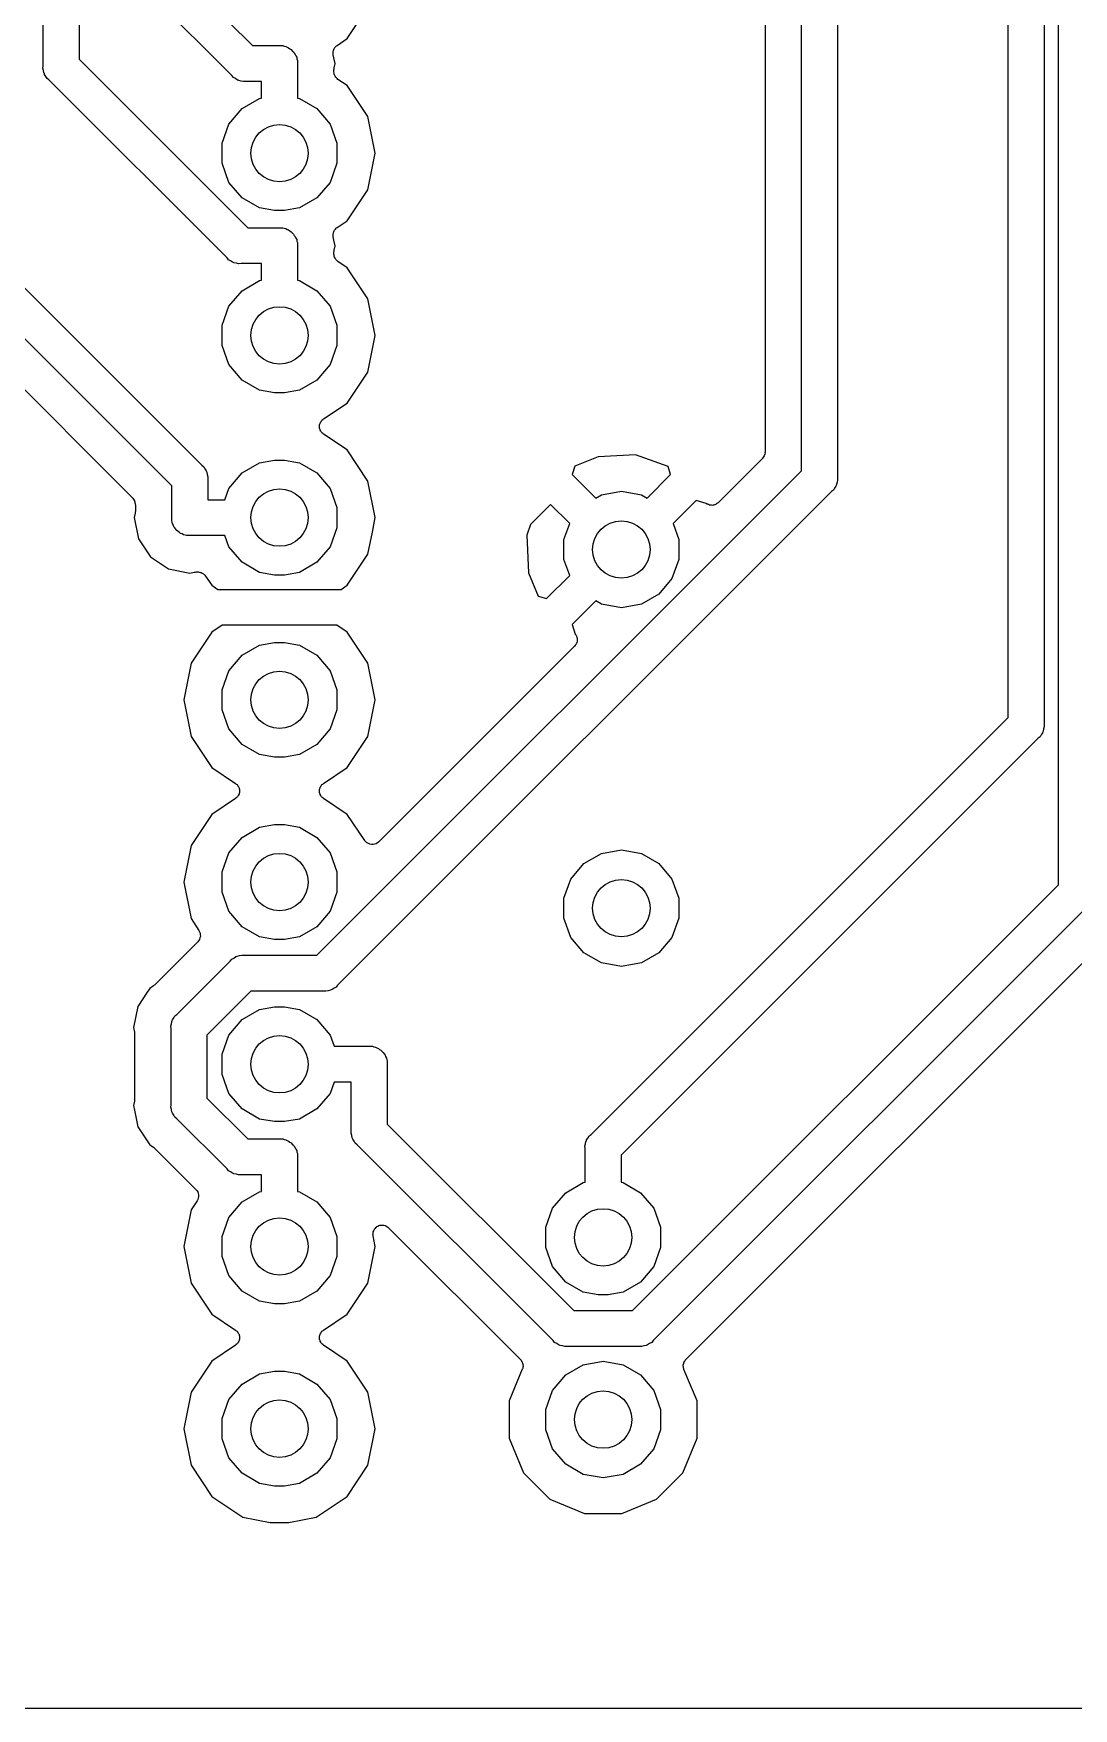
# Model space of a CAD drawing. Extents: x 137.1 to 186.2, y -96.2 to -47.4.
# Drawn here: x 162.69 to 177.18, y -96.23 to -72.88 of the extents above; entities that cross this region are included whole.
import ezdxf

# ---------------------------------------------------------------- set-up
doc = ezdxf.new("R2010")
doc.units = 0
doc.header["$MEASUREMENT"] = 0
doc.layers.add('BLACK', color=7, linetype='CONTINUOUS')

msp = doc.modelspace()

# ---------------------------------------------------------------- linework, layer by layer
at = {"layer": 'BLACK', "linetype": 'CONTINUOUS'}
for p, q in [((176.265, -82.4169), (176.265, -63.7162)), ((176.765, -63.8089), (176.765, -82.5096)), ((172.879, -65.4806), (172.879, -78.7159)), ((173.387, -78.9789), (173.387, -65.4043)), ((173.887, -65.497), (173.887, -79.0716)), ((176.966, -84.7495), (176.966, -68.1761)), ((162.824, -73.3328), (162.824, -71.1295)), ((163.324, -71.0368), (163.324, -73.2401)), ((164.024, -71.3321), (165.741, -73.0487)), ((165.453, -73.4678), (163.605, -71.6202)), ((167.059, -72.952), (167.348, -72.5194)), ((165.741, -73.0487), (166.138, -73.0487)), ((166.138, -73.0487), (166.138, -73.0487)), ((166.138, -73.0487), (166.16, -73.0487)), ((166.16, -73.0487), (166.181, -73.0563)), ((166.181, -73.0563), (166.203, -73.0602)), ((166.203, -73.0602), (166.222, -73.0713)), ((166.222, -73.0713), (166.243, -73.0789)), ((166.243, -73.0789), (166.26, -73.0931)), ((166.883, -73.0839), (166.887, -73.0764)), ((166.887, -73.0764), (166.897, -73.0668)), ((166.897, -73.0668), (166.905, -73.056)), ((166.905, -73.056), (166.912, -73.0517)), ((166.912, -73.0517), (166.919, -73.0459)), ((166.919, -73.0459), (167.059, -72.952)), ((159.247, -73.1099), (165.035, -78.8975)), ((163.324, -73.2401), (165.673, -75.5887)), ((166.26, -73.0931), (166.279, -73.1042)), ((166.279, -73.1042), (166.293, -73.1212)), ((166.293, -73.1212), (166.31, -73.1355)), ((166.31, -73.1355), (166.322, -73.1548)), ((166.322, -73.1548), (166.336, -73.1718)), ((166.336, -73.1718), (166.343, -73.1926)), ((166.343, -73.1926), (166.355, -73.2119)), ((166.355, -73.2119), (166.358, -73.2338)), ((166.358, -73.2338), (166.366, -73.2546)), ((166.366, -73.2546), (166.366, -73.2768)), ((166.366, -73.2768), (166.366, -73.2768)), ((166.366, -73.2768), (166.366, -73.7807)), ((166.862, -73.1598), (166.864, -73.146)), ((166.864, -73.1679), (166.862, -73.1598)), ((166.864, -73.1322), (166.866, -73.1243)), ((166.864, -73.146), (166.864, -73.1322)), ((166.864, -73.1763), (166.864, -73.1679)), ((166.874, -73.222), (166.864, -73.1763)), ((166.866, -73.1243), (166.867, -73.116)), ((166.867, -73.116), (166.873, -73.1035)), ((166.873, -73.1035), (166.878, -73.0904)), ((166.889, -73.2987), (166.874, -73.222)), ((166.874, -73.222), (166.874, -73.222)), ((166.876, -73.3611), (166.889, -73.2987)), ((166.878, -73.0904), (166.883, -73.0839)), ((164.616, -79.1856), (158.959, -73.529)), ((162.821, -73.3658), (162.824, -73.3328)), ((162.83, -73.3979), (162.821, -73.3658)), ((162.835, -73.4305), (162.83, -73.3979)), ((162.841, -73.4402), (162.835, -73.4305)), ((162.844, -73.451), (162.841, -73.4402)), ((162.863, -73.4782), (162.844, -73.451)), ((162.88, -73.5069), (162.863, -73.4782)), ((162.905, -73.5282), (162.88, -73.5069)), ((165.385, -76.0078), (162.905, -73.5282)), ((165.474, -73.4932), (165.453, -73.4678)), ((165.503, -73.5097), (165.474, -73.4932)), ((165.53, -73.5288), (165.503, -73.5097)), ((165.541, -73.5317), (165.53, -73.5288)), ((165.551, -73.5372), (165.541, -73.5317)), ((165.583, -73.543), (165.551, -73.5372)), ((165.615, -73.5516), (165.583, -73.543)), ((165.648, -73.5487), (165.615, -73.5516)), ((165.866, -73.5487), (165.648, -73.5487)), ((165.866, -73.7807), (165.866, -73.5487)), ((166.874, -73.3859), (166.876, -73.3736)), ((166.874, -73.4145), (166.874, -73.3859)), ((166.877, -73.4322), (166.874, -73.4145)), ((166.876, -73.3736), (166.876, -73.3611)), ((166.879, -73.45), (166.877, -73.4322)), ((166.881, -73.4538), (166.879, -73.45)), ((166.882, -73.4579), (166.881, -73.4538)), ((166.891, -73.4735), (166.882, -73.4579)), ((166.899, -73.4896), (166.891, -73.4735)), ((166.902, -73.4925), (166.899, -73.4896)), ((166.904, -73.4961), (166.902, -73.4925)), ((166.917, -73.5077), (166.904, -73.4961)), ((166.93, -73.5201), (166.917, -73.5077)), ((167.059, -73.606), (166.93, -73.5201)), ((165.838, -73.7856), (165.866, -73.7807)), ((166.366, -73.7807), (166.394, -73.7856)), ((167.348, -74.0386), (167.059, -73.606)), ((165.412, -74.1428), (165.594, -73.9267)), ((165.594, -73.9267), (165.838, -73.7856)), ((166.394, -73.7856), (166.638, -73.9267)), ((166.638, -73.9267), (166.82, -74.1428)), ((165.316, -74.4079), (165.412, -74.1428)), ((166.82, -74.1428), (166.916, -74.4079)), ((167.45, -74.549), (167.348, -74.0386)), ((165.316, -74.6901), (165.316, -74.4079)), ((166.916, -74.4079), (166.916, -74.6901)), ((165.412, -74.9552), (165.316, -74.6901)), ((166.916, -74.6901), (166.82, -74.9552)), ((167.348, -75.0594), (167.45, -74.549)), ((159.855, -75.143), (164.071, -79.3588)), ((165.594, -75.1713), (165.412, -74.9552)), ((165.838, -75.3124), (165.594, -75.1713)), ((166.638, -75.1713), (166.394, -75.3124)), ((166.82, -74.9552), (166.638, -75.1713)), ((167.059, -75.492), (167.348, -75.0594)), ((166.046, -75.349), (165.838, -75.3124)), ((166.186, -75.349), (166.046, -75.349)), ((166.394, -75.3124), (166.186, -75.349)), ((165.673, -75.5887), (166.138, -75.5887)), ((166.138, -75.5887), (166.138, -75.5887)), ((166.138, -75.5887), (166.16, -75.5887)), ((166.16, -75.5887), (166.181, -75.5963)), ((166.181, -75.5963), (166.203, -75.6002)), ((166.203, -75.6002), (166.222, -75.6113)), ((166.222, -75.6113), (166.243, -75.6189)), ((166.243, -75.6189), (166.26, -75.6331)), ((166.26, -75.6331), (166.279, -75.6442)), ((166.279, -75.6442), (166.293, -75.6612)), ((166.867, -75.656), (166.873, -75.6435)), ((166.873, -75.6435), (166.878, -75.6304)), ((166.878, -75.6304), (166.883, -75.6239)), ((166.883, -75.6239), (166.887, -75.6164)), ((166.887, -75.6164), (166.897, -75.6068)), ((166.897, -75.6068), (166.905, -75.596)), ((166.905, -75.596), (166.912, -75.5917)), ((166.912, -75.5917), (166.919, -75.5859)), ((166.919, -75.5859), (167.059, -75.492)), ((166.293, -75.6612), (166.31, -75.6755)), ((166.31, -75.6755), (166.322, -75.6948)), ((166.322, -75.6948), (166.336, -75.7118)), ((166.336, -75.7118), (166.343, -75.7326)), ((166.343, -75.7326), (166.355, -75.7519)), ((166.355, -75.7519), (166.358, -75.7737)), ((166.358, -75.7737), (166.366, -75.7946)), ((166.366, -75.7946), (166.366, -75.8168)), ((166.366, -75.8168), (166.366, -75.8168)), ((166.366, -75.8168), (166.366, -76.3207)), ((166.862, -75.6998), (166.864, -75.686)), ((166.864, -75.7079), (166.862, -75.6998)), ((166.864, -75.6722), (166.866, -75.6643)), ((166.864, -75.686), (166.864, -75.6722)), ((166.864, -75.7163), (166.864, -75.7079)), ((166.874, -75.762), (166.864, -75.7163)), ((166.866, -75.6643), (166.867, -75.656)), ((166.889, -75.8387), (166.874, -75.762)), ((166.874, -75.762), (166.874, -75.762)), ((166.876, -75.9011), (166.889, -75.8387)), ((165.406, -76.0332), (165.385, -76.0078)), ((165.435, -76.0497), (165.406, -76.0332)), ((165.462, -76.0688), (165.435, -76.0497)), ((165.473, -76.0717), (165.462, -76.0688)), ((165.482, -76.0772), (165.473, -76.0717)), ((165.515, -76.083), (165.482, -76.0772)), ((165.547, -76.0916), (165.515, -76.083)), ((165.58, -76.0887), (165.547, -76.0916)), ((165.866, -76.0887), (165.58, -76.0887)), ((165.866, -76.3207), (165.866, -76.0887)), ((166.874, -75.9259), (166.876, -75.9136)), ((166.874, -75.9545), (166.874, -75.9259)), ((166.877, -75.9722), (166.874, -75.9545)), ((166.876, -75.9136), (166.876, -75.9011)), ((166.879, -75.99), (166.877, -75.9722)), ((166.881, -75.9938), (166.879, -75.99)), ((166.882, -75.9979), (166.881, -75.9938)), ((166.891, -76.0135), (166.882, -75.9979)), ((166.899, -76.0296), (166.891, -76.0135)), ((166.902, -76.0325), (166.899, -76.0296)), ((166.904, -76.0361), (166.902, -76.0325)), ((166.917, -76.0477), (166.904, -76.0361)), ((166.93, -76.0601), (166.917, -76.0477)), ((167.059, -76.146), (166.93, -76.0601)), ((165.594, -76.4667), (165.838, -76.3256)), ((165.838, -76.3256), (165.866, -76.3207)), ((166.366, -76.3207), (166.394, -76.3256)), ((166.394, -76.3256), (166.638, -76.4667)), ((167.348, -76.5786), (167.059, -76.146)), ((165.412, -76.6828), (165.594, -76.4667)), ((166.638, -76.4667), (166.82, -76.6828)), ((167.45, -77.089), (167.348, -76.5786)), ((165.316, -76.9479), (165.412, -76.6828)), ((166.82, -76.6828), (166.916, -76.9479)), ((165.316, -77.2301), (165.316, -76.9479)), ((166.916, -76.9479), (166.916, -77.2301)), ((165.412, -77.4952), (165.316, -77.2301)), ((166.916, -77.2301), (166.82, -77.4952)), ((167.348, -77.5994), (167.45, -77.089)), ((165.594, -77.7113), (165.412, -77.4952)), ((166.82, -77.4952), (166.638, -77.7113)), ((165.838, -77.8524), (165.594, -77.7113)), ((166.638, -77.7113), (166.394, -77.8524)), ((167.059, -78.032), (167.348, -77.5994)), ((166.046, -77.889), (165.838, -77.8524)), ((166.186, -77.889), (166.046, -77.889)), ((166.394, -77.8524), (166.186, -77.889)), ((166.728, -78.2534), (167.059, -78.032)), ((166.672, -78.3507), (166.675, -78.3372)), ((166.672, -78.359), (166.672, -78.3507)), ((166.672, -78.3673), (166.672, -78.359)), ((166.675, -78.3808), (166.672, -78.3673)), ((166.675, -78.3372), (166.676, -78.3235)), ((166.676, -78.3945), (166.675, -78.3808)), ((166.676, -78.3235), (166.68, -78.316)), ((166.68, -78.402), (166.676, -78.3945)), ((166.68, -78.316), (166.682, -78.3079)), ((166.682, -78.4101), (166.68, -78.402)), ((166.682, -78.3079), (166.69, -78.2963)), ((166.69, -78.4217), (166.682, -78.4101)), ((166.69, -78.2963), (166.696, -78.2839)), ((166.696, -78.4341), (166.69, -78.4217)), ((166.696, -78.2839), (166.702, -78.2781)), ((166.702, -78.4399), (166.696, -78.4341)), ((166.702, -78.2781), (166.707, -78.2712)), ((166.707, -78.4468), (166.702, -78.4399)), ((166.707, -78.2712), (166.718, -78.263)), ((166.718, -78.455), (166.707, -78.4468)), ((166.718, -78.263), (166.728, -78.2534)), ((166.728, -78.4646), (166.718, -78.455)), ((167.059, -78.686), (166.728, -78.4646)), ((167.348, -79.1186), (167.059, -78.686)), ((165.035, -78.8975), (165.06, -78.9188)), ((165.06, -78.9188), (165.077, -78.9475)), ((165.594, -79.0067), (165.838, -78.8656)), ((165.838, -78.8656), (166.046, -78.829)), ((166.046, -78.829), (166.186, -78.829)), ((166.186, -78.829), (166.394, -78.8656)), ((166.394, -78.8656), (166.638, -79.0067)), ((170.228, -78.9139), (170.193, -79.0297)), ((170.553, -78.7795), (170.228, -78.9139)), ((171.076, -78.7546), (170.553, -78.7795)), ((171.529, -78.9175), (171.076, -78.7546)), ((171.563, -79.0297), (171.529, -78.9175)), ((172.842, -78.8057), (172.227, -79.4213)), ((172.845, -78.8011), (172.842, -78.8057)), ((172.85, -78.7976), (172.845, -78.8011)), ((172.858, -78.7832), (172.85, -78.7976)), ((172.868, -78.7696), (172.858, -78.7832)), ((172.869, -78.7642), (172.868, -78.7696)), ((172.872, -78.7594), (172.869, -78.7642)), ((172.875, -78.743), (172.872, -78.7594)), ((172.879, -78.727), (172.875, -78.743)), ((172.879, -78.7159), (172.878, -78.7214)), ((172.878, -78.7214), (172.879, -78.727)), ((165.077, -78.9475), (165.096, -78.9747)), ((165.096, -78.9747), (165.099, -78.9855)), ((165.099, -78.9855), (165.104, -78.9952)), ((165.104, -78.9952), (165.11, -79.0278)), ((165.11, -79.0278), (165.119, -79.0599)), ((165.119, -79.0599), (165.116, -79.0929)), ((165.116, -79.0929), (165.116, -79.379)), ((165.412, -79.2228), (165.594, -79.0067)), ((166.637, -85.729), (173.387, -78.9789)), ((166.638, -79.0067), (166.82, -79.2228)), ((167.45, -79.629), (167.348, -79.1186)), ((170.193, -79.0297), (170.52, -79.3564)), ((171.236, -79.3564), (171.563, -79.0297)), ((173.882, -79.1367), (173.876, -79.1693)), ((173.89, -79.1046), (173.882, -79.1367)), ((173.887, -79.0716), (173.89, -79.1046)), ((164.071, -79.3588), (164.074, -79.3634)), ((164.074, -79.3634), (164.078, -79.3669)), ((164.078, -79.3669), (164.086, -79.3813)), ((164.086, -79.3813), (164.096, -79.3949)), ((164.616, -79.6509), (164.616, -79.1856)), ((165.116, -79.379), (165.356, -79.379)), ((165.356, -79.379), (165.412, -79.2228)), ((166.82, -79.2228), (166.916, -79.4879)), ((173.806, -79.267), (166.925, -86.1481)), ((170.52, -79.3564), (170.6, -79.3101)), ((170.6, -79.3101), (170.878, -79.2612)), ((170.878, -79.2612), (171.156, -79.3101)), ((171.156, -79.3101), (171.236, -79.3564)), ((173.832, -79.2457), (173.806, -79.267)), ((173.848, -79.217), (173.832, -79.2457)), ((173.867, -79.1898), (173.848, -79.217)), ((173.87, -79.179), (173.867, -79.1898)), ((173.876, -79.1693), (173.87, -79.179)), ((164.105, -79.5666), (164.093, -79.629)), ((164.096, -79.3949), (164.097, -79.4003)), ((164.097, -79.4003), (164.1, -79.4051)), ((164.1, -79.4051), (164.103, -79.4215)), ((164.103, -79.4215), (164.107, -79.4375)), ((164.106, -79.5541), (164.105, -79.5666)), ((164.108, -79.5418), (164.106, -79.5541)), ((164.107, -79.4375), (164.107, -79.4431)), ((164.107, -79.4431), (164.108, -79.4486)), ((164.108, -79.4486), (164.108, -79.5418)), ((166.916, -79.4879), (166.916, -79.7701)), ((169.892, -79.4465), (169.613, -79.7249)), ((170.158, -79.7127), (169.892, -79.4465)), ((171.922, -79.3889), (171.598, -79.7127)), ((172.058, -79.43), (171.922, -79.3889)), ((172.064, -79.4355), (172.058, -79.43)), ((172.072, -79.4391), (172.064, -79.4355)), ((172.078, -79.4441), (172.072, -79.4391)), ((172.091, -79.4483), (172.078, -79.4441)), ((172.104, -79.4542), (172.091, -79.4483)), ((172.112, -79.4549), (172.104, -79.4542)), ((172.12, -79.4574), (172.112, -79.4549)), ((172.134, -79.4568), (172.12, -79.4574)), ((172.148, -79.458), (172.134, -79.4568)), ((172.156, -79.4558), (172.148, -79.458)), ((172.164, -79.4555), (172.156, -79.4558)), ((172.177, -79.4502), (172.164, -79.4555)), ((172.191, -79.4466), (172.177, -79.4502)), ((172.197, -79.4418), (172.191, -79.4466)), ((172.205, -79.4386), (172.197, -79.4418)), ((172.215, -79.4292), (172.205, -79.4386)), ((172.227, -79.4213), (172.215, -79.4292)), ((164.093, -79.629), (164.152, -79.9248)), ((164.616, -79.6731), (164.616, -79.6509)), ((164.616, -79.6509), (164.616, -79.6509)), ((164.623, -79.694), (164.616, -79.6731)), ((164.627, -79.7158), (164.623, -79.694)), ((164.638, -79.7351), (164.627, -79.7158)), ((164.646, -79.7559), (164.638, -79.7351)), ((164.66, -79.7729), (164.646, -79.7559)), ((164.671, -79.7922), (164.66, -79.7729)), ((164.688, -79.8065), (164.671, -79.7922)), ((164.703, -79.8235), (164.688, -79.8065)), ((164.722, -79.8346), (164.703, -79.8235)), ((164.739, -79.8488), (164.722, -79.8346)), ((164.76, -79.8564), (164.739, -79.8488)), ((166.916, -79.7701), (166.82, -80.0352)), ((167.348, -80.1394), (167.409, -79.8319)), ((167.409, -79.8319), (167.45, -79.629)), ((169.613, -79.7249), (169.559, -79.8759)), ((170.078, -79.9324), (170.158, -79.7127)), ((171.598, -79.7127), (171.678, -79.9324)), ((164.152, -79.9248), (164.281, -80.1184)), ((164.779, -79.8675), (164.76, -79.8564)), ((164.801, -79.8714), (164.779, -79.8675)), ((164.822, -79.879), (164.801, -79.8714)), ((164.844, -79.879), (164.822, -79.879)), ((165.356, -79.879), (164.844, -79.879)), ((164.844, -79.879), (164.844, -79.879)), ((165.412, -80.0352), (165.356, -79.879)), ((165.594, -80.2513), (165.412, -80.0352)), ((166.82, -80.0352), (166.638, -80.2513)), ((169.559, -79.8759), (169.584, -80.3988)), ((170.078, -80.2146), (170.078, -79.9324)), ((171.678, -79.9324), (171.678, -80.2146)), ((164.281, -80.1184), (164.319, -80.1755)), ((164.319, -80.1755), (164.57, -80.343)), ((165.838, -80.3924), (165.594, -80.2513)), ((166.638, -80.2513), (166.394, -80.3924)), ((167.059, -80.572), (167.348, -80.1394)), ((170.158, -80.4343), (170.078, -80.2146)), ((171.678, -80.2146), (171.582, -80.4797)), ((164.57, -80.343), (164.866, -80.4018)), ((164.866, -80.4018), (164.928, -80.3894)), ((164.928, -80.3894), (164.941, -80.3892)), ((164.941, -80.3892), (164.953, -80.387)), ((164.953, -80.387), (164.981, -80.387)), ((164.981, -80.387), (164.999, -80.3901)), ((164.999, -80.3901), (165.017, -80.3921)), ((165.017, -80.3921), (165.021, -80.3939)), ((165.021, -80.3939), (165.025, -80.3947)), ((165.025, -80.3947), (165.04, -80.4036)), ((165.04, -80.4036), (165.057, -80.4116)), ((165.057, -80.4116), (165.059, -80.4146)), ((165.059, -80.4146), (165.063, -80.4167)), ((165.063, -80.4167), (165.075, -80.4305)), ((165.075, -80.4305), (165.087, -80.4434)), ((165.087, -80.4434), (165.173, -80.572)), ((166.046, -80.429), (165.838, -80.3924)), ((166.186, -80.429), (166.046, -80.429)), ((166.394, -80.3924), (166.186, -80.429)), ((169.584, -80.3988), (169.718, -80.7233)), ((169.834, -80.7581), (170.158, -80.4343)), ((171.582, -80.4797), (171.4, -80.6958)), ((165.173, -80.572), (165.259, -80.6294)), ((165.259, -80.6294), (166.973, -80.6294)), ((166.973, -80.6294), (167.059, -80.572)), ((169.718, -80.7233), (169.834, -80.7581)), ((171.4, -80.6958), (171.156, -80.8369)), ((170.52, -80.7906), (170.193, -81.1173)), ((170.6, -80.8369), (170.52, -80.7906)), ((170.878, -80.8858), (170.6, -80.8369)), ((171.156, -80.8369), (170.878, -80.8858)), ((165.173, -81.226), (164.884, -81.6586)), ((165.318, -81.1294), (165.173, -81.226)), ((166.914, -81.1294), (165.318, -81.1294)), ((167.059, -81.226), (166.914, -81.1294)), ((167.348, -81.6586), (167.059, -81.226)), ((170.193, -81.1173), (170.234, -81.2526)), ((170.234, -81.2526), (170.241, -81.259)), ((165.594, -81.5467), (165.838, -81.4056)), ((165.838, -81.4056), (166.046, -81.369)), ((166.046, -81.369), (166.186, -81.369)), ((166.186, -81.369), (166.394, -81.4056)), ((166.394, -81.4056), (166.638, -81.5467)), ((170.226, -81.4217), (167.498, -84.1499)), ((170.236, -81.4079), (170.226, -81.4217)), ((170.247, -81.3949), (170.236, -81.4079)), ((170.241, -81.259), (170.243, -81.2638)), ((170.243, -81.2638), (170.246, -81.2679)), ((170.246, -81.2679), (170.252, -81.2837)), ((170.249, -81.3899), (170.247, -81.3949)), ((170.252, -81.3855), (170.249, -81.3899)), ((170.252, -81.2837), (170.259, -81.299)), ((170.256, -81.3693), (170.252, -81.3855)), ((170.262, -81.3534), (170.256, -81.3693)), ((170.259, -81.299), (170.26, -81.3043)), ((170.26, -81.3043), (170.261, -81.3093)), ((170.261, -81.3093), (170.262, -81.3261)), ((170.262, -81.3261), (170.263, -81.3429)), ((170.263, -81.3429), (170.262, -81.3481)), ((170.262, -81.3481), (170.262, -81.3534)), ((164.884, -81.6586), (164.782, -82.169)), ((165.412, -81.7628), (165.594, -81.5467)), ((166.638, -81.5467), (166.82, -81.7628)), ((167.45, -82.169), (167.348, -81.6586)), ((165.316, -82.0279), (165.412, -81.7628)), ((166.82, -81.7628), (166.916, -82.0279)), ((164.782, -82.169), (164.884, -82.6794)), ((165.316, -82.3101), (165.316, -82.0279)), ((166.916, -82.0279), (166.916, -82.3101)), ((167.348, -82.6794), (167.45, -82.169)), ((165.412, -82.5752), (165.316, -82.3101)), ((166.916, -82.3101), (166.82, -82.5752)), ((170.455, -88.2272), (176.265, -82.4169)), ((165.594, -82.7913), (165.412, -82.5752)), ((166.82, -82.5752), (166.638, -82.7913)), ((176.726, -82.655), (176.71, -82.6837)), ((176.745, -82.6278), (176.726, -82.655)), ((176.748, -82.617), (176.745, -82.6278)), ((176.754, -82.6073), (176.748, -82.617)), ((176.76, -82.5747), (176.754, -82.6073)), ((176.768, -82.5426), (176.76, -82.5747)), ((176.765, -82.5096), (176.768, -82.5426)), ((164.884, -82.6794), (165.173, -83.112)), ((165.838, -82.9324), (165.594, -82.7913)), ((166.638, -82.7913), (166.394, -82.9324)), ((167.059, -83.112), (167.348, -82.6794)), ((176.684, -82.705), (170.874, -88.5153)), ((176.71, -82.6837), (176.684, -82.705)), ((165.173, -83.112), (165.504, -83.3334)), ((166.046, -82.969), (165.838, -82.9324)), ((166.186, -82.969), (166.046, -82.969)), ((166.394, -82.9324), (166.186, -82.969)), ((166.728, -83.3334), (167.059, -83.112)), ((165.504, -83.3334), (165.514, -83.343)), ((165.514, -83.343), (165.525, -83.3512)), ((165.525, -83.3512), (165.53, -83.3581)), ((166.702, -83.3581), (166.707, -83.3512)), ((166.707, -83.3512), (166.718, -83.343)), ((166.718, -83.343), (166.728, -83.3334)), ((165.504, -83.5446), (165.173, -83.766)), ((165.514, -83.535), (165.504, -83.5446)), ((165.525, -83.5268), (165.514, -83.535)), ((165.53, -83.5199), (165.525, -83.5268)), ((165.53, -83.3581), (165.536, -83.3639)), ((165.536, -83.5141), (165.53, -83.5199)), ((165.536, -83.3639), (165.542, -83.3763)), ((165.542, -83.5017), (165.536, -83.5141)), ((165.542, -83.3763), (165.55, -83.3879)), ((165.55, -83.4901), (165.542, -83.5017)), ((165.55, -83.3879), (165.552, -83.396)), ((165.552, -83.482), (165.55, -83.4901)), ((165.552, -83.396), (165.556, -83.4035)), ((165.556, -83.4745), (165.552, -83.482)), ((165.556, -83.4035), (165.557, -83.4172)), ((165.557, -83.4608), (165.556, -83.4745)), ((165.557, -83.4172), (165.56, -83.4307)), ((165.56, -83.4473), (165.557, -83.4608)), ((165.56, -83.4307), (165.56, -83.439)), ((165.56, -83.439), (165.56, -83.4473)), ((166.672, -83.4307), (166.675, -83.4172)), ((166.672, -83.439), (166.672, -83.4307)), ((166.672, -83.4473), (166.672, -83.439)), ((166.675, -83.4608), (166.672, -83.4473)), ((166.675, -83.4172), (166.676, -83.4035)), ((166.676, -83.4745), (166.675, -83.4608)), ((166.676, -83.4035), (166.68, -83.396)), ((166.68, -83.482), (166.676, -83.4745)), ((166.68, -83.396), (166.682, -83.3879)), ((166.682, -83.4901), (166.68, -83.482)), ((166.682, -83.3879), (166.69, -83.3763)), ((166.69, -83.5017), (166.682, -83.4901)), ((166.69, -83.3763), (166.696, -83.3639)), ((166.696, -83.5141), (166.69, -83.5017)), ((166.696, -83.3639), (166.702, -83.3581)), ((166.702, -83.5199), (166.696, -83.5141)), ((166.707, -83.5268), (166.702, -83.5199)), ((166.718, -83.535), (166.707, -83.5268)), ((166.728, -83.5446), (166.718, -83.535)), ((167.059, -83.766), (166.728, -83.5446)), ((165.173, -83.766), (164.884, -84.1986)), ((167.303, -84.1306), (167.059, -83.766)), ((165.594, -84.0867), (165.838, -83.9456)), ((165.838, -83.9456), (166.046, -83.909)), ((166.046, -83.909), (166.186, -83.909)), ((166.186, -83.909), (166.394, -83.9456)), ((166.394, -83.9456), (166.638, -84.0867)), ((164.884, -84.1986), (164.782, -84.709)), ((165.412, -84.3028), (165.594, -84.0867)), ((166.638, -84.0867), (166.82, -84.3028)), ((167.304, -84.1316), (167.303, -84.1306)), ((167.304, -84.1329), (167.304, -84.1316)), ((167.319, -84.1475), (167.304, -84.1329)), ((167.333, -84.1625), (167.319, -84.1475)), ((167.334, -84.1631), (167.333, -84.1625)), ((167.335, -84.1641), (167.334, -84.1631)), ((167.354, -84.1728), (167.335, -84.1641)), ((167.373, -84.182), (167.354, -84.1728)), ((167.374, -84.1821), (167.373, -84.182)), ((167.375, -84.1827), (167.374, -84.1821)), ((167.396, -84.1845), (167.375, -84.1827)), ((167.417, -84.1868), (167.396, -84.1845)), ((167.418, -84.1865), (167.417, -84.1868)), ((167.419, -84.1866), (167.418, -84.1865)), ((167.439, -84.1812), (167.419, -84.1866)), ((167.459, -84.1763), (167.439, -84.1812)), ((167.461, -84.1755), (167.459, -84.1763)), ((167.462, -84.1752), (167.461, -84.1755)), ((167.479, -84.1633), (167.462, -84.1752)), ((167.496, -84.1518), (167.479, -84.1633)), ((167.497, -84.1507), (167.496, -84.1518)), ((167.498, -84.1499), (167.497, -84.1507)), ((170.6, -84.3101), (170.878, -84.2612)), ((170.878, -84.2612), (171.156, -84.3101)), ((165.316, -84.5679), (165.412, -84.3028)), ((166.82, -84.3028), (166.916, -84.5679)), ((170.174, -84.6673), (170.356, -84.4512)), ((170.356, -84.4512), (170.6, -84.3101)), ((171.156, -84.3101), (171.4, -84.4512)), ((171.4, -84.4512), (171.582, -84.6673)), ((164.782, -84.709), (164.884, -85.2194)), ((165.316, -84.8501), (165.316, -84.5679)), ((166.916, -84.5679), (166.916, -84.8501)), ((170.078, -84.9324), (170.174, -84.6673)), ((171.033, -90.682), (176.966, -84.7495)), ((171.582, -84.6673), (171.678, -84.9324)), ((165.412, -85.1152), (165.316, -84.8501)), ((166.916, -84.8501), (166.82, -85.1152)), ((170.078, -85.2146), (170.078, -84.9324)), ((171.678, -84.9324), (171.678, -85.2146)), ((164.884, -85.2194), (164.993, -85.3828)), ((165.594, -85.3313), (165.412, -85.1152)), ((166.82, -85.1152), (166.638, -85.3313)), ((170.174, -85.4797), (170.078, -85.2146)), ((177.385, -85.0376), (171.321, -91.1011)), ((171.678, -85.2146), (171.582, -85.4797)), ((164.993, -85.3828), (165.001, -85.4017)), ((165.001, -85.4017), (165.01, -85.4205)), ((165.01, -85.4205), (165.01, -85.4219)), ((165.01, -85.4219), (165.011, -85.4231)), ((165.011, -85.4231), (165.012, -85.4438)), ((165.012, -85.4438), (165.014, -85.4644)), ((165.838, -85.4724), (165.594, -85.3313)), ((166.638, -85.3313), (166.394, -85.4724)), ((171.777, -91.3634), (177.69, -85.4507)), ((164.977, -85.5431), (164.38, -86.1402)), ((164.989, -85.5262), (164.977, -85.5431)), ((165.001, -85.5095), (164.989, -85.5262)), ((165.002, -85.5082), (165.001, -85.5095)), ((165.003, -85.507), (165.002, -85.5082)), ((165.008, -85.487), (165.003, -85.507)), ((165.014, -85.4672), (165.008, -85.487)), ((165.014, -85.4644), (165.014, -85.4658)), ((165.014, -85.4658), (165.014, -85.4672)), ((166.046, -85.509), (165.838, -85.4724)), ((166.186, -85.509), (166.046, -85.509)), ((166.394, -85.4724), (166.186, -85.509)), ((170.356, -85.6958), (170.174, -85.4797)), ((171.582, -85.4797), (171.4, -85.6958)), ((164.686, -86.5533), (165.429, -85.8099)), ((165.429, -85.8099), (165.45, -85.7845)), ((165.45, -85.7845), (165.479, -85.768)), ((165.479, -85.768), (165.506, -85.7489)), ((165.506, -85.7489), (165.517, -85.746)), ((165.517, -85.746), (165.527, -85.7405)), ((165.527, -85.7405), (165.559, -85.7347)), ((165.559, -85.7347), (165.591, -85.7261)), ((165.591, -85.7261), (165.624, -85.729)), ((165.624, -85.729), (166.637, -85.729)), ((170.6, -85.8369), (170.356, -85.6958)), ((170.878, -85.8858), (170.6, -85.8369)), ((171.156, -85.8369), (170.878, -85.8858)), ((171.4, -85.6958), (171.156, -85.8369)), ((164.361, -86.156), (164.308, -86.1913)), ((164.37, -86.1473), (164.361, -86.156)), ((164.38, -86.1402), (164.37, -86.1473)), ((166.925, -86.1481), (166.904, -86.1735)), ((164.273, -86.2442), (164.141, -86.442)), ((164.308, -86.1913), (164.273, -86.2442)), ((164.273, -86.2442), (164.273, -86.2442)), ((165.717, -86.229), (165.105, -86.8414)), ((166.73, -86.229), (165.717, -86.229)), ((166.763, -86.2319), (166.73, -86.229)), ((166.795, -86.2233), (166.763, -86.2319)), ((166.828, -86.2175), (166.795, -86.2233)), ((166.837, -86.212), (166.828, -86.2175)), ((166.848, -86.2091), (166.837, -86.212)), ((166.875, -86.19), (166.848, -86.2091)), ((166.904, -86.1735), (166.875, -86.19)), ((164.141, -86.442), (164.082, -86.7378)), ((164.625, -86.6305), (164.644, -86.6033)), ((164.644, -86.6033), (164.66, -86.5746)), ((164.66, -86.5746), (164.686, -86.5533)), ((165.594, -86.6267), (165.838, -86.4856)), ((165.838, -86.4856), (166.046, -86.449)), ((166.046, -86.449), (166.186, -86.449)), ((166.186, -86.449), (166.394, -86.4856)), ((166.394, -86.4856), (166.638, -86.6267)), ((164.082, -86.7378), (164.094, -86.8002)), ((164.094, -86.8002), (164.094, -86.8127)), ((164.094, -86.8127), (164.097, -86.825)), ((164.097, -86.825), (164.097, -87.7371)), ((164.602, -86.7157), (164.61, -86.6836)), ((164.605, -86.7487), (164.602, -86.7157)), ((164.605, -87.8134), (164.605, -86.7487)), ((164.61, -86.6836), (164.616, -86.651)), ((164.616, -86.651), (164.622, -86.6413)), ((164.622, -86.6413), (164.625, -86.6305)), ((165.105, -86.8414), (165.105, -87.7207)), ((165.316, -87.1079), (165.412, -86.8428)), ((165.412, -86.8428), (165.594, -86.6267)), ((166.638, -86.6267), (166.82, -86.8428)), ((166.82, -86.8428), (166.876, -86.999)), ((166.876, -86.999), (167.388, -86.999)), ((167.388, -86.999), (167.388, -86.999)), ((167.388, -86.999), (167.41, -86.999)), ((167.41, -86.999), (167.431, -87.0066)), ((167.431, -87.0066), (167.453, -87.0105)), ((167.453, -87.0105), (167.472, -87.0216)), ((167.472, -87.0216), (167.493, -87.0292)), ((167.493, -87.0292), (167.51, -87.0434)), ((167.51, -87.0434), (167.529, -87.0545)), ((167.529, -87.0545), (167.544, -87.0715)), ((167.544, -87.0715), (167.561, -87.0858)), ((167.561, -87.0858), (167.572, -87.1051)), ((165.316, -87.3901), (165.316, -87.1079)), ((167.572, -87.1051), (167.586, -87.1221)), ((167.586, -87.1221), (167.594, -87.1429)), ((167.594, -87.1429), (167.605, -87.1622)), ((167.605, -87.1622), (167.609, -87.184)), ((167.609, -87.184), (167.616, -87.2049)), ((167.616, -87.2049), (167.616, -87.2271)), ((167.616, -87.2271), (167.616, -87.2271)), ((167.616, -87.2271), (167.616, -88.0831)), ((165.412, -87.6552), (165.316, -87.3901)), ((166.876, -87.499), (166.82, -87.6552)), ((167.116, -87.499), (166.876, -87.499)), ((167.116, -88.1758), (167.116, -87.499)), ((164.094, -87.7619), (164.082, -87.8243)), ((164.097, -87.7371), (164.094, -87.7494)), ((164.094, -87.7494), (164.094, -87.7619)), ((165.105, -87.7207), (165.673, -88.2887)), ((165.594, -87.8713), (165.412, -87.6552)), ((166.82, -87.6552), (166.638, -87.8713)), ((164.082, -87.8243), (164.094, -87.8867)), ((164.094, -87.8867), (164.094, -87.8867)), ((164.094, -87.8867), (164.141, -88.1201)), ((164.602, -87.8464), (164.605, -87.8134)), ((164.61, -87.8785), (164.602, -87.8464)), ((164.616, -87.9111), (164.61, -87.8785)), ((164.622, -87.9208), (164.616, -87.9111)), ((164.625, -87.9316), (164.622, -87.9208)), ((164.644, -87.9588), (164.625, -87.9316)), ((164.66, -87.9875), (164.644, -87.9588)), ((164.686, -88.0088), (164.66, -87.9875)), ((165.385, -88.7078), (164.686, -88.0088)), ((165.838, -88.0124), (165.594, -87.8713)), ((166.046, -88.049), (165.838, -88.0124)), ((166.394, -88.0124), (166.186, -88.049)), ((166.638, -87.8713), (166.394, -88.0124)), ((164.141, -88.1201), (164.308, -88.3708)), ((166.186, -88.049), (166.046, -88.049)), ((167.113, -88.2088), (167.116, -88.1758)), ((167.122, -88.2409), (167.113, -88.2088)), ((167.128, -88.2735), (167.122, -88.2409)), ((167.616, -88.0831), (170.215, -90.682)), ((170.413, -88.2772), (170.43, -88.2485)), ((170.43, -88.2485), (170.455, -88.2272)), ((164.308, -88.3708), (164.361, -88.4061)), ((164.361, -88.4061), (164.37, -88.4148)), ((164.37, -88.4148), (164.38, -88.4219)), ((164.38, -88.4219), (164.952, -88.9933)), ((165.673, -88.2887), (166.138, -88.2887)), ((166.138, -88.2887), (166.138, -88.2887)), ((166.138, -88.2887), (166.16, -88.2887)), ((166.16, -88.2887), (166.181, -88.2963)), ((166.181, -88.2963), (166.203, -88.3002)), ((166.203, -88.3002), (166.222, -88.3113)), ((166.222, -88.3113), (166.243, -88.3189)), ((166.243, -88.3189), (166.26, -88.3331)), ((166.26, -88.3331), (166.279, -88.3442)), ((166.279, -88.3442), (166.293, -88.3612)), ((166.293, -88.3612), (166.31, -88.3755)), ((166.31, -88.3755), (166.322, -88.3948)), ((166.322, -88.3948), (166.336, -88.4118)), ((166.336, -88.4118), (166.343, -88.4326)), ((166.343, -88.4326), (166.355, -88.4519)), ((166.355, -88.4519), (166.358, -88.4737)), ((166.358, -88.4737), (166.366, -88.4946)), ((167.133, -88.2832), (167.128, -88.2735)), ((167.136, -88.294), (167.133, -88.2832)), ((167.155, -88.3212), (167.136, -88.294)), ((167.172, -88.3499), (167.155, -88.3212)), ((167.197, -88.3712), (167.172, -88.3499)), ((169.927, -91.1011), (167.197, -88.3712)), ((170.371, -88.3896), (170.38, -88.3575)), ((170.374, -88.4226), (170.371, -88.3896)), ((170.374, -88.8937), (170.374, -88.4226)), ((170.38, -88.3575), (170.385, -88.3249)), ((170.385, -88.3249), (170.391, -88.3152)), ((170.391, -88.3152), (170.394, -88.3044)), ((170.394, -88.3044), (170.413, -88.2772)), ((165.406, -88.7332), (165.385, -88.7078)), ((166.366, -88.4946), (166.366, -88.5168)), ((166.366, -88.5168), (166.366, -88.5168)), ((166.366, -88.5168), (166.366, -89.0207)), ((170.874, -88.5153), (170.874, -88.8937)), ((165.435, -88.7497), (165.406, -88.7332)), ((165.462, -88.7688), (165.435, -88.7497)), ((165.473, -88.7717), (165.462, -88.7688)), ((165.482, -88.7772), (165.473, -88.7717)), ((165.515, -88.783), (165.482, -88.7772)), ((165.547, -88.7916), (165.515, -88.783)), ((165.58, -88.7887), (165.547, -88.7916)), ((165.866, -88.7887), (165.58, -88.7887)), ((165.866, -89.0207), (165.866, -88.7887)), ((170.102, -89.0397), (170.346, -88.8986)), ((170.346, -88.8986), (170.374, -88.8937)), ((170.874, -88.8937), (170.902, -88.8986)), ((170.902, -88.8986), (171.146, -89.0397)), ((164.967, -89.1536), (164.884, -89.2786)), ((164.952, -88.9933), (164.963, -89.0102)), ((164.963, -89.0102), (164.976, -89.0269)), ((164.976, -89.1347), (164.967, -89.1536)), ((164.976, -89.0269), (164.976, -89.0283)), ((164.976, -89.0283), (164.977, -89.0294)), ((164.984, -89.116), (164.976, -89.1347)), ((164.977, -89.0294), (164.982, -89.0494)), ((164.982, -89.0494), (164.988, -89.0693)), ((164.985, -89.1146), (164.984, -89.116)), ((164.987, -89.0926), (164.985, -89.1133)), ((164.985, -89.1133), (164.985, -89.1146)), ((164.988, -89.072), (164.987, -89.0926)), ((164.988, -89.0693), (164.988, -89.0707)), ((164.988, -89.0707), (164.988, -89.072)), ((165.412, -89.3828), (165.594, -89.1667)), ((165.594, -89.1667), (165.838, -89.0256)), ((165.838, -89.0256), (165.866, -89.0207)), ((166.366, -89.0207), (166.394, -89.0256)), ((166.394, -89.0256), (166.638, -89.1667)), ((166.638, -89.1667), (166.82, -89.3828)), ((169.92, -89.2558), (170.102, -89.0397)), ((171.146, -89.0397), (171.328, -89.2558)), ((164.884, -89.2786), (164.782, -89.789)), ((165.316, -89.6479), (165.412, -89.3828)), ((166.82, -89.3828), (166.916, -89.6479)), ((169.824, -89.5209), (169.92, -89.2558)), ((171.328, -89.2558), (171.424, -89.5209)), ((165.316, -89.9301), (165.316, -89.6479)), ((166.916, -89.6479), (166.916, -89.9301)), ((167.418, -89.6279), (167.42, -89.6128)), ((167.42, -89.6347), (167.418, -89.6279)), ((167.419, -89.5975), (167.422, -89.5909)), ((167.42, -89.6128), (167.419, -89.5975)), ((167.42, -89.6416), (167.42, -89.6347)), ((167.45, -89.789), (167.42, -89.6416)), ((167.422, -89.584), (167.429, -89.5702)), ((167.422, -89.5909), (167.422, -89.584)), ((167.429, -89.5702), (167.434, -89.5558)), ((167.434, -89.5558), (167.438, -89.5503)), ((167.438, -89.5503), (167.441, -89.544)), ((167.441, -89.544), (167.452, -89.5332)), ((167.452, -89.5332), (167.461, -89.5214)), ((167.461, -89.5214), (167.467, -89.5177)), ((167.467, -89.5177), (167.472, -89.5128)), ((167.472, -89.5128), (167.486, -89.5064)), ((167.486, -89.5064), (167.499, -89.4985)), ((167.499, -89.4985), (167.506, -89.4971)), ((167.506, -89.4971), (167.512, -89.4942)), ((167.512, -89.4942), (167.527, -89.4928)), ((167.527, -89.4928), (167.542, -89.4899)), ((167.542, -89.4899), (167.549, -89.4909)), ((167.549, -89.4909), (167.556, -89.4903)), ((167.556, -89.4903), (167.571, -89.4943)), ((167.571, -89.4943), (167.586, -89.4966)), ((167.586, -89.4966), (167.592, -89.4999)), ((167.592, -89.4999), (167.599, -89.5017)), ((167.599, -89.5017), (167.611, -89.5105)), ((167.611, -89.5105), (167.624, -89.5178)), ((167.624, -89.5178), (167.629, -89.523)), ((167.629, -89.523), (167.635, -89.527)), ((167.635, -89.527), (169.471, -91.3632)), ((169.824, -89.8031), (169.824, -89.5209)), ((171.424, -89.5209), (171.424, -89.8031)), ((164.782, -89.789), (164.884, -90.2994)), ((167.348, -90.2994), (167.45, -89.789)), ((169.92, -90.0682), (169.824, -89.8031)), ((171.424, -89.8031), (171.328, -90.0682)), ((165.412, -90.1952), (165.316, -89.9301)), ((166.916, -89.9301), (166.82, -90.1952)), ((170.102, -90.2843), (169.92, -90.0682)), ((171.328, -90.0682), (171.146, -90.2843)), ((164.884, -90.2994), (165.173, -90.732)), ((165.594, -90.4113), (165.412, -90.1952)), ((166.82, -90.1952), (166.638, -90.4113)), ((167.059, -90.732), (167.348, -90.2994)), ((170.346, -90.4254), (170.102, -90.2843)), ((171.146, -90.2843), (170.902, -90.4254)), ((165.838, -90.5524), (165.594, -90.4113)), ((166.046, -90.589), (165.838, -90.5524)), ((166.186, -90.589), (166.046, -90.589)), ((166.394, -90.5524), (166.186, -90.589)), ((166.638, -90.4113), (166.394, -90.5524)), ((170.554, -90.462), (170.346, -90.4254)), ((170.694, -90.462), (170.554, -90.462)), ((170.902, -90.4254), (170.694, -90.462)), ((165.173, -90.732), (165.504, -90.9534)), ((166.728, -90.9534), (167.059, -90.732)), ((170.215, -90.682), (171.033, -90.682)), ((165.504, -90.9534), (165.514, -90.963)), ((165.514, -90.963), (165.525, -90.9712)), ((165.525, -90.9712), (165.53, -90.9781)), ((165.53, -90.9781), (165.536, -90.9839)), ((165.536, -90.9839), (165.542, -90.9963)), ((165.542, -90.9963), (165.55, -91.0079)), ((165.55, -91.0079), (165.552, -91.016)), ((165.552, -91.016), (165.556, -91.0235)), ((165.556, -91.0235), (165.557, -91.0372)), ((165.557, -91.0372), (165.56, -91.0507)), ((165.56, -91.0507), (165.56, -91.059)), ((165.56, -91.059), (165.56, -91.0673)), ((166.672, -91.0507), (166.675, -91.0372)), ((166.672, -91.059), (166.672, -91.0507)), ((166.672, -91.0673), (166.672, -91.059)), ((166.675, -91.0372), (166.676, -91.0235)), ((166.676, -91.0235), (166.68, -91.016)), ((166.68, -91.016), (166.682, -91.0079)), ((166.682, -91.0079), (166.69, -90.9963)), ((166.69, -90.9963), (166.696, -90.9839)), ((166.696, -90.9839), (166.702, -90.9781)), ((166.702, -90.9781), (166.707, -90.9712)), ((166.707, -90.9712), (166.718, -90.963)), ((166.718, -90.963), (166.728, -90.9534)), ((165.504, -91.1646), (165.173, -91.386)), ((165.514, -91.155), (165.504, -91.1646)), ((165.525, -91.1468), (165.514, -91.155)), ((165.53, -91.1399), (165.525, -91.1468)), ((165.536, -91.1341), (165.53, -91.1399)), ((165.542, -91.1217), (165.536, -91.1341)), ((165.55, -91.1101), (165.542, -91.1217)), ((165.552, -91.102), (165.55, -91.1101)), ((165.556, -91.0945), (165.552, -91.102)), ((165.557, -91.0808), (165.556, -91.0945)), ((165.56, -91.0673), (165.557, -91.0808)), ((166.675, -91.0808), (166.672, -91.0673)), ((166.676, -91.0945), (166.675, -91.0808)), ((166.68, -91.102), (166.676, -91.0945)), ((166.682, -91.1101), (166.68, -91.102)), ((166.69, -91.1217), (166.682, -91.1101)), ((166.696, -91.1341), (166.69, -91.1217)), ((166.702, -91.1399), (166.696, -91.1341)), ((166.707, -91.1468), (166.702, -91.1399)), ((166.718, -91.155), (166.707, -91.1468)), ((166.728, -91.1646), (166.718, -91.155)), ((167.059, -91.386), (166.728, -91.1646)), ((169.948, -91.1265), (169.927, -91.1011)), ((169.977, -91.143), (169.948, -91.1265)), ((170.004, -91.1621), (169.977, -91.143)), ((170.015, -91.165), (170.004, -91.1621)), ((170.025, -91.1705), (170.015, -91.165)), ((170.057, -91.1763), (170.025, -91.1705)), ((170.089, -91.1849), (170.057, -91.1763)), ((170.122, -91.182), (170.089, -91.1849)), ((171.126, -91.182), (170.122, -91.182)), ((171.159, -91.1849), (171.126, -91.182)), ((171.191, -91.1763), (171.159, -91.1849)), ((171.224, -91.1705), (171.191, -91.1763)), ((171.233, -91.165), (171.224, -91.1705)), ((171.244, -91.1621), (171.233, -91.165)), ((171.271, -91.1431), (171.244, -91.1621)), ((171.3, -91.1265), (171.271, -91.1431)), ((171.321, -91.1011), (171.3, -91.1265)), ((165.173, -91.386), (164.884, -91.8186)), ((167.348, -91.8186), (167.059, -91.386)), ((169.498, -91.5016), (169.316, -91.9418)), ((169.471, -91.3632), (169.476, -91.37)), ((169.476, -91.37), (169.482, -91.3757)), ((169.482, -91.3757), (169.488, -91.388)), ((169.488, -91.388), (169.496, -91.3993)), ((169.496, -91.3993), (169.498, -91.4074)), ((169.498, -91.4074), (169.502, -91.4148)), ((169.5, -91.4934), (169.498, -91.5016)), ((169.504, -91.4859), (169.5, -91.4934)), ((169.502, -91.4148), (169.504, -91.4285)), ((169.504, -91.4285), (169.508, -91.4419)), ((169.505, -91.4721), (169.504, -91.4859)), ((169.508, -91.4585), (169.505, -91.4721)), ((169.508, -91.4419), (169.507, -91.4503)), ((169.507, -91.4503), (169.508, -91.4585)), ((170.102, -91.5797), (170.346, -91.4386)), ((170.346, -91.4386), (170.624, -91.3897)), ((170.624, -91.3897), (170.902, -91.4386)), ((170.902, -91.4386), (171.146, -91.5797)), ((171.74, -91.4587), (171.741, -91.4505)), ((171.743, -91.4723), (171.74, -91.4587)), ((171.741, -91.4421), (171.744, -91.4288)), ((171.741, -91.4505), (171.741, -91.4421)), ((171.744, -91.4861), (171.743, -91.4723)), ((171.744, -91.4288), (171.746, -91.415)), ((171.748, -91.4936), (171.744, -91.4861)), ((171.746, -91.415), (171.75, -91.4076)), ((171.75, -91.5018), (171.748, -91.4936)), ((171.75, -91.4076), (171.752, -91.3995)), ((171.932, -91.9418), (171.75, -91.5018)), ((171.752, -91.3995), (171.76, -91.3882)), ((171.76, -91.3882), (171.766, -91.3759)), ((171.766, -91.3759), (171.772, -91.3703)), ((171.772, -91.3703), (171.777, -91.3634)), ((165.412, -91.9228), (165.594, -91.7067)), ((165.594, -91.7067), (165.838, -91.5656)), ((165.838, -91.5656), (166.046, -91.529)), ((166.046, -91.529), (166.186, -91.529)), ((166.186, -91.529), (166.394, -91.5656)), ((166.394, -91.5656), (166.638, -91.7067)), ((166.638, -91.7067), (166.82, -91.9228)), ((169.92, -91.7958), (170.102, -91.5797)), ((171.146, -91.5797), (171.328, -91.7958)), ((164.884, -91.8186), (164.782, -92.329)), ((165.316, -92.1879), (165.412, -91.9228)), ((166.82, -91.9228), (166.916, -92.1879)), ((167.45, -92.329), (167.348, -91.8186)), ((169.316, -91.9418), (169.316, -92.4622)), ((169.824, -92.0609), (169.92, -91.7958)), ((171.328, -91.7958), (171.424, -92.0609)), ((171.932, -92.4622), (171.932, -91.9418)), ((165.316, -92.4701), (165.316, -92.1879)), ((166.916, -92.1879), (166.916, -92.4701)), ((169.824, -92.3431), (169.824, -92.0609)), ((171.424, -92.0609), (171.424, -92.3431)), ((164.782, -92.329), (164.884, -92.8394)), ((167.348, -92.8394), (167.45, -92.329)), ((169.92, -92.6082), (169.824, -92.3431)), ((171.424, -92.3431), (171.328, -92.6082)), ((165.412, -92.7352), (165.316, -92.4701)), ((166.916, -92.4701), (166.82, -92.7352)), ((169.316, -92.4622), (169.515, -92.9429)), ((170.102, -92.8243), (169.92, -92.6082)), ((171.328, -92.6082), (171.146, -92.8243)), ((171.733, -92.9429), (171.932, -92.4622)), ((164.884, -92.8394), (165.173, -93.272)), ((165.594, -92.9513), (165.412, -92.7352)), ((166.82, -92.7352), (166.638, -92.9513)), ((167.059, -93.272), (167.348, -92.8394)), ((170.346, -92.9654), (170.102, -92.8243)), ((171.146, -92.8243), (170.902, -92.9654)), ((165.838, -93.0924), (165.594, -92.9513)), ((166.046, -93.129), (165.838, -93.0924)), ((166.186, -93.129), (166.046, -93.129)), ((166.394, -93.0924), (166.186, -93.129)), ((166.638, -92.9513), (166.394, -93.0924)), ((169.515, -92.9429), (169.883, -93.3109)), ((170.624, -93.0143), (170.346, -92.9654)), ((170.902, -92.9654), (170.624, -93.0143)), ((171.365, -93.3109), (171.733, -92.9429)), ((165.173, -93.272), (165.606, -93.5611)), ((166.626, -93.5611), (167.059, -93.272)), ((169.883, -93.3109), (170.364, -93.51)), ((170.884, -93.51), (171.365, -93.3109)), ((165.606, -93.5611), (165.987, -93.637)), ((166.245, -93.637), (166.626, -93.5611)), ((170.364, -93.51), (170.884, -93.51)), ((165.987, -93.637), (166.245, -93.637)), ((185.726, -96.2295), (137.196, -96.2295))]:
    msp.add_line(p, q, dxfattribs=at)
at = {"layer": 'BLACK'}
for centre in [(166.116, -74.549), (166.116, -77.089), (166.116, -79.629), (170.878, -80.0735), (166.116, -82.169), (166.116, -84.709), (170.878, -85.0735), (166.116, -87.249), (166.116, -89.789), (170.624, -89.662), (166.116, -92.329), (170.624, -92.202)]:
    msp.add_circle(centre, 0.4, dxfattribs=at)

doc.saveas('drawing.dxf')
